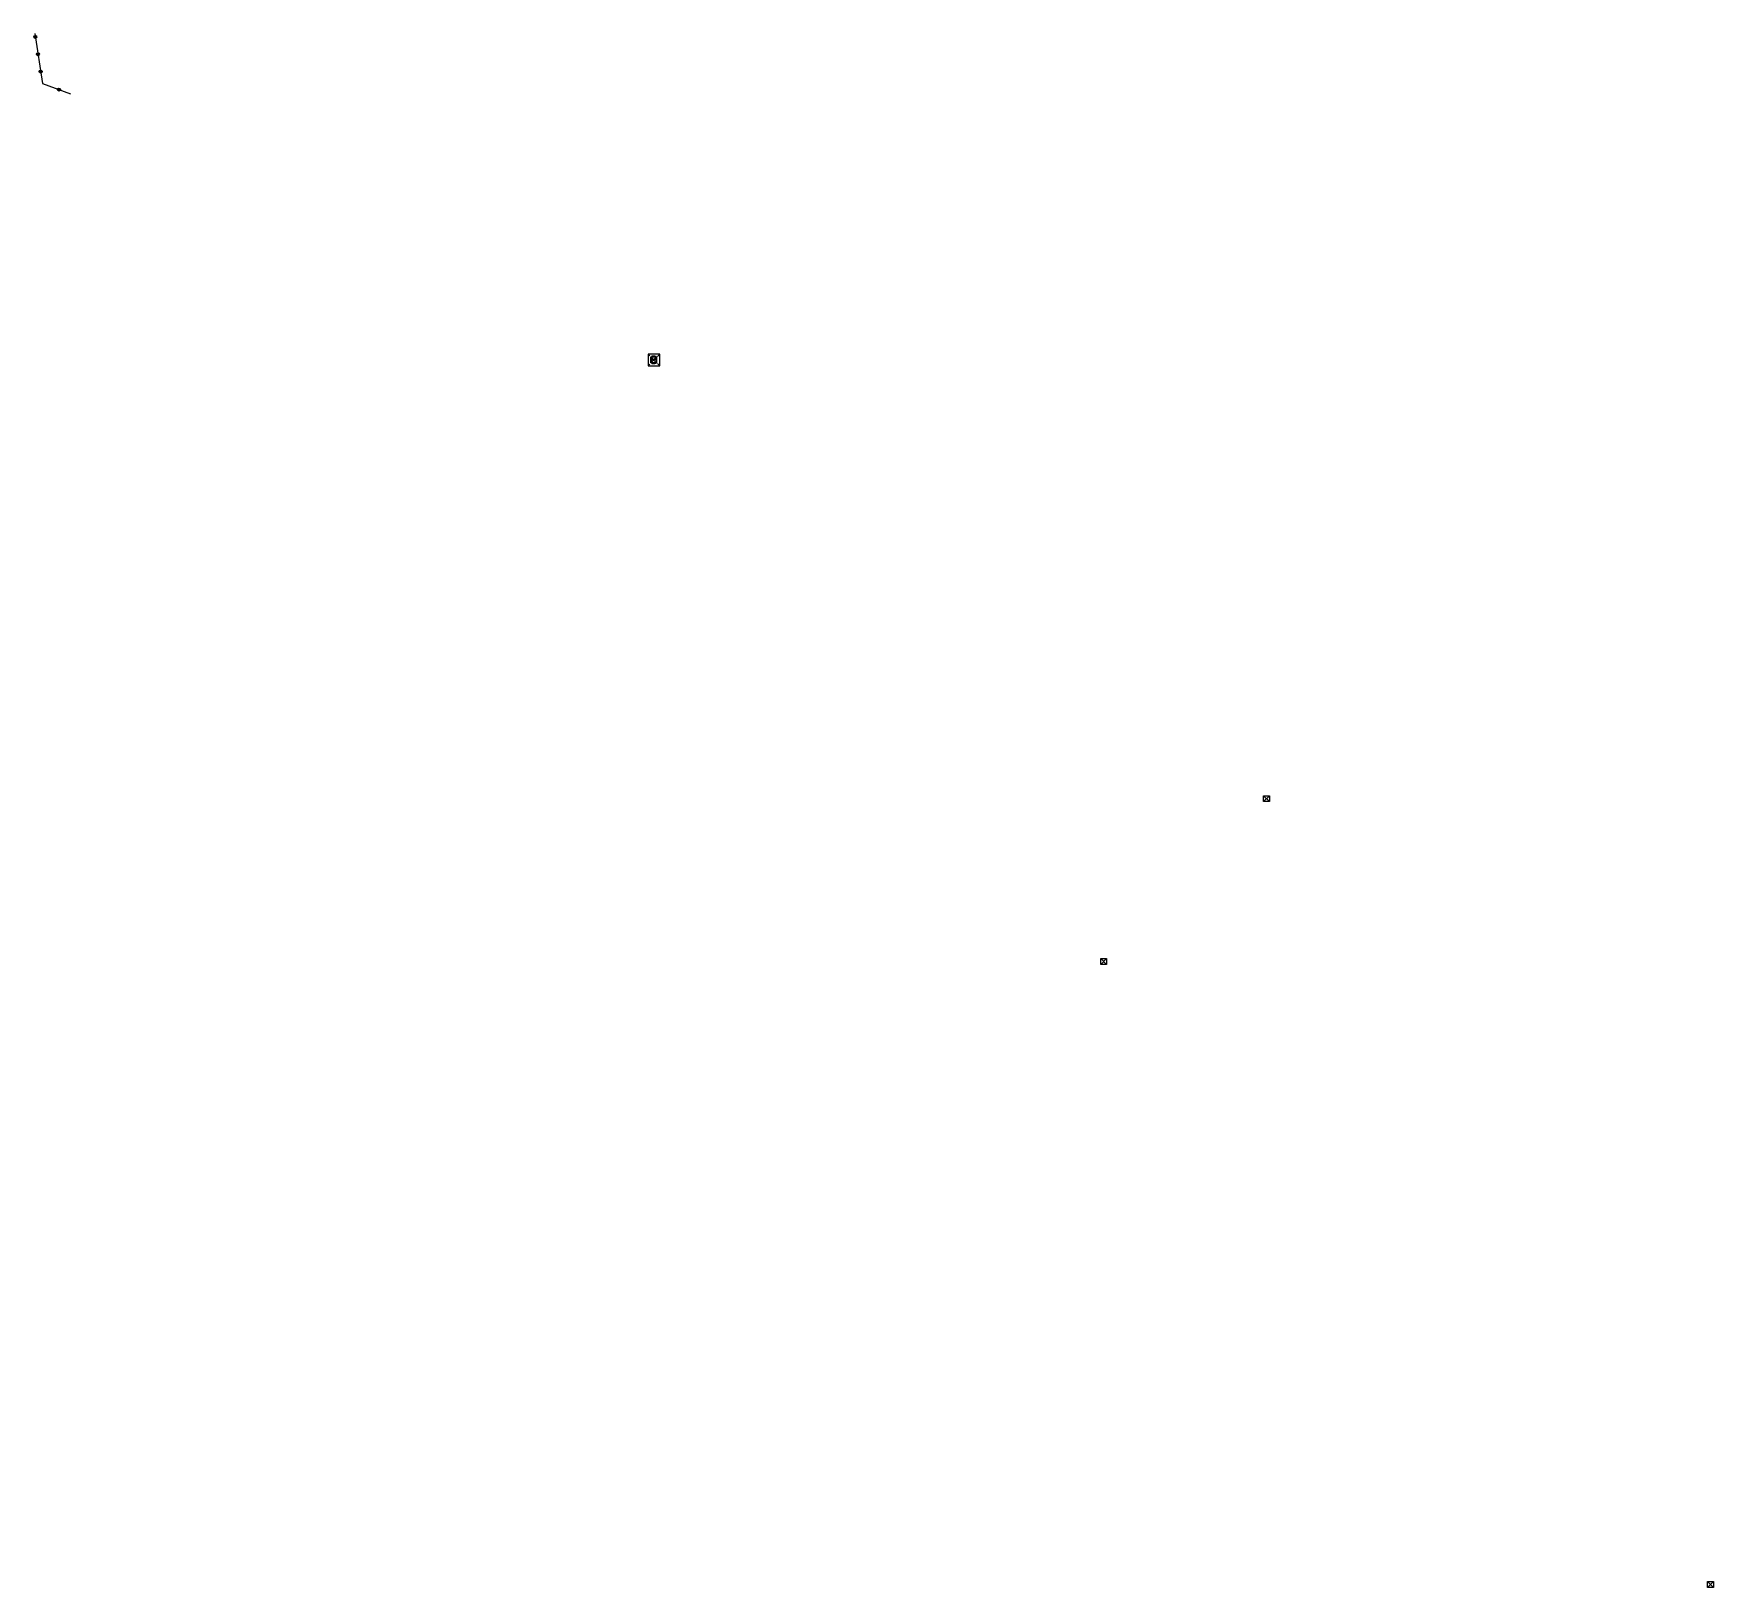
# Model space of a CAD drawing. Header units: millimetres. Extents: x 75979 to 76725, y 157078 to 158000.
# Drawn here: x 76437.8 to 76724.8, y 157078.5 to 157343.9 of the extents above; entities that cross this region are included whole.
import ezdxf

# ---------------------------------------------------------------- set-up
doc = ezdxf.new("R2010")
doc.units = ezdxf.units.MM
doc.layers.get('0').update_dxf_attribs({"linetype": 'CONTINUOUS'})
doc.layers.add('BF01', color=7, linetype='CONTINUOUS')
doc.layers.add('BF05', color=7, linetype='CONTINUOUS')
doc.styles.get("Standard").update_dxf_attribs({"font": 'romans.shx', "width": 0.85})

# ---------------------------------------------------------------- blocks, each defined once
blk = doc.blocks.new('bf0101')
at = {"color": 0, "linetype": 'Continuous'}
for radius in [0.25, 0.15]:
    blk.add_circle((0, 0), radius, dxfattribs=at)

msp = doc.modelspace()

# ---------------------------------------------------------------- linework, layer by layer
at = {"layer": 'BF01', "color": 252, "flags": 128}
msp.add_lwpolyline([(76438.02, 157343.87), (76439.35, 157335.36), (76444.14, 157333.59)], dxfattribs=at)
at = {"layer": 'BF05', "color": 252}
for p, q in [((76544.79, 157289.13), (76542.79, 157289.13)), ((76542.79, 157289.13), (76542.79, 157287.13)), ((76542.79, 157289.13), (76543.08, 157288.84)), ((76543.25, 157287.65), (76544.25, 157288.65)), ((76544.25, 157287.65), (76543.25, 157288.65)), ((76543.25, 157287.65), (76543.25, 157288.65)), ((76543.25, 157288.65), (76544.25, 157288.65)), ((76544.25, 157288.65), (76544.25, 157287.65)), ((76544.79, 157289.13), (76544.39, 157288.74)), ((76544.79, 157287.13), (76544.79, 157289.13)), ((76543.07, 157287.41), (76542.79, 157287.13)), ((76542.79, 157287.13), (76544.79, 157287.13)), ((76544.25, 157287.65), (76543.25, 157287.65)), ((76544.41, 157287.51), (76544.79, 157287.13)), ((76647.9, 157212.7), (76648.9, 157213.7)), ((76648.9, 157212.7), (76647.9, 157213.7)), ((76647.9, 157212.7), (76647.9, 157213.7)), ((76647.9, 157213.7), (76648.9, 157213.7)), ((76648.9, 157212.7), (76647.9, 157212.7)), ((76648.9, 157213.7), (76648.9, 157212.7)), ((76620.1, 157184.9), (76621.1, 157185.9)), ((76621.1, 157184.9), (76620.1, 157185.9)), ((76620.1, 157184.9), (76620.1, 157185.9)), ((76620.1, 157185.9), (76621.1, 157185.9)), ((76621.1, 157185.9), (76621.1, 157184.9)), ((76621.1, 157184.9), (76620.1, 157184.9)), ((76723.75, 157078.5), (76724.75, 157079.5)), ((76724.75, 157078.5), (76723.75, 157079.5)), ((76723.75, 157078.5), (76723.75, 157079.5)), ((76723.75, 157079.5), (76724.75, 157079.5)), ((76724.75, 157079.5), (76724.75, 157078.5)), ((76724.75, 157078.5), (76723.75, 157078.5))]:
    msp.add_line(p, q, dxfattribs=at)

# ---------------------------------------------------------------- block references
at = {"layer": 'BF01', "color": 252}
for p, rotation in [((76438.11, 157343.31), 278.8446998081487), ((76438.57, 157340.34), 278.8446998081487), ((76439.03, 157337.38), 278.8446998081487), ((76442.16, 157334.32), 339.6718326731287)]:
    msp.add_blockref('bf0101', p, dxfattribs=dict(at, rotation=rotation))

# ---------------------------------------------------------------- texts
at = {"layer": 'BF05', "color": 252}
msp.add_text('B', height=1.37, dxfattribs=at).set_placement((76543.19, 157287.47))

doc.saveas('drawing.dxf')
